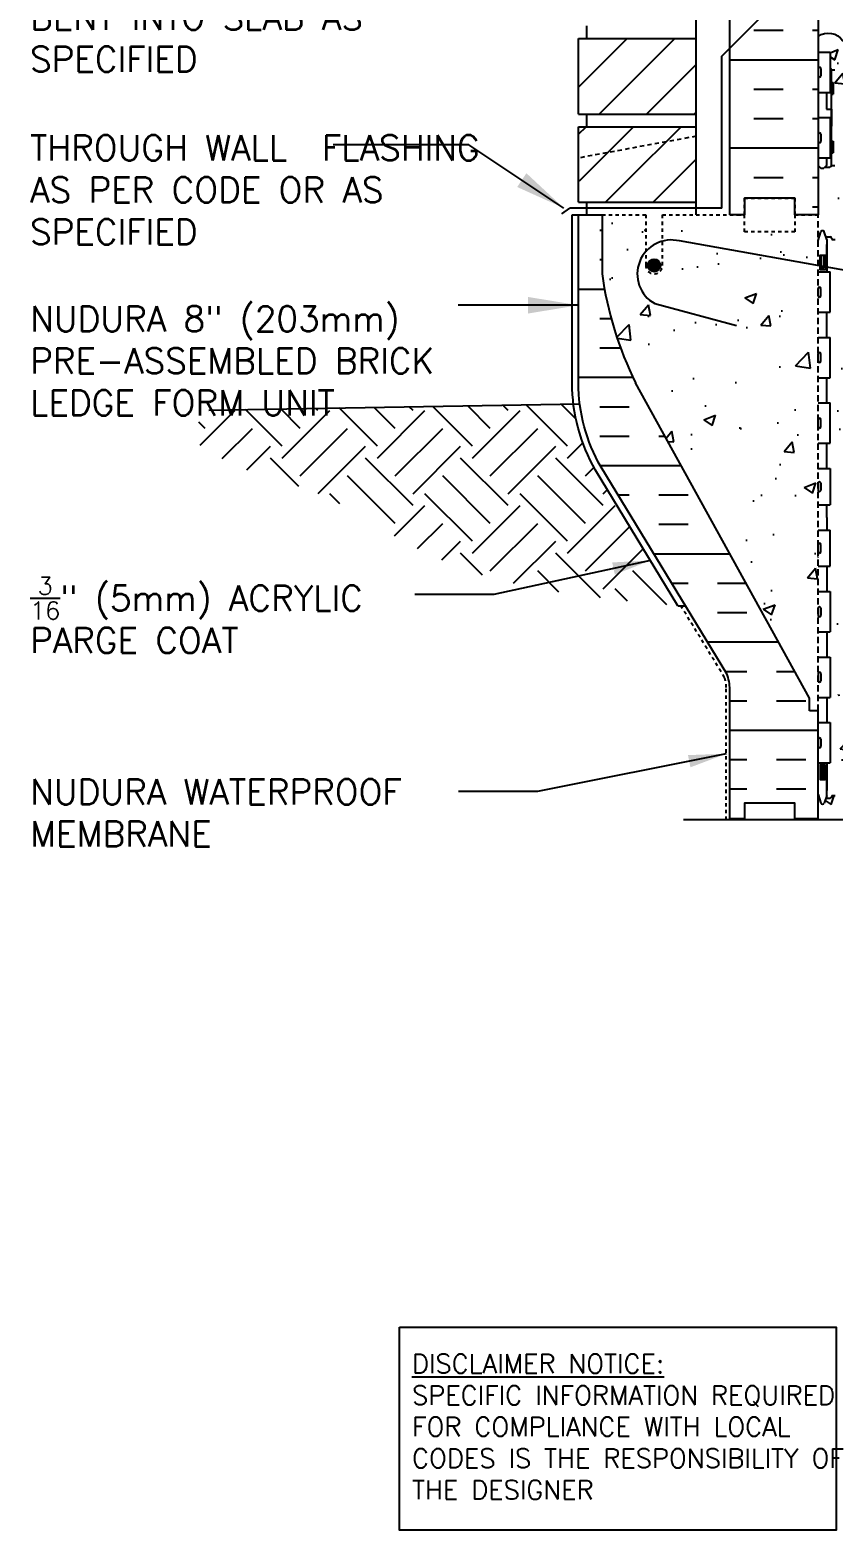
# Model space of a CAD drawing. Header units: inches. Extents: x 219.5 to 274.2, y 91.1 to 158.2.
# Drawn here: x 219.49 to 243.4, y 91.06 to 135.69 of the extents above; entities that cross this region are included whole.
import ezdxf

# ---------------------------------------------------------------- set-up
doc = ezdxf.new("R2010")
doc.units = ezdxf.units.IN
doc.header["$LTSCALE"] = 0.5
doc.header["$MEASUREMENT"] = 0
doc.linetypes.add('DASHED2', pattern=[0.375, 0.25, -0.125])
doc.linetypes.add('HIDDEN2', pattern=[0.1875, 0.125, -0.0625])
for name, color, linetype in [('HATCH', 12, 'Continuous'), ('Hidden2', 12, 'HIDDEN2'), ('line25', 2, 'Continuous'), ('LINE3', 3, 'Continuous'), ('LINE50', 5, 'Continuous'), ('LINE9', 9, 'Continuous'), ('TEXT', 4, 'Continuous'), ('Web_Edge', 9, 'Continuous')]:
    doc.layers.add(name, color=color, linetype=linetype)
doc.styles.add('DIM', font='romans.shx', dxfattribs={"width": 0.7})
doc.styles.add('ROMANS', font='romans.shx', dxfattribs={"height": 0.75})
doc.styles.get("Standard").update_dxf_attribs({"font": 'romans.shx', "height": 0.75})
doc.dimstyles.new('ext_12', dxfattribs={"dimscale": 12, "dimtxt": 0.09375, "dimasz": 0.09375, "dimexe": 0.09375, "dimexo": 0.0625, "dimgap": 0.0625, "dimtad": 1, "dimdec": 1, "dimzin": 2, "dimdsep": 46, "dimlunit": 4, "dimtxsty": 'DIM', "dimcen": 0.09, "dimdle": 0.09375, "dimclrt": 4, "dimadec": 0, "dimazin": 0, "dimtfac": 1, "dimtdec": 1, "dimtmove": 2, "dimatfit": 3, "dimfxl": 1, "dimfrac": 2, "dimtolj": 1, "dimtzin": 0, "dimarcsym": 0})
doc.dimstyles.new('ext_8', dxfattribs={"dimscale": 8, "dimtxt": 0.09375, "dimasz": 0.09375, "dimexe": 0.09375, "dimexo": 0.0625, "dimgap": 0.0625, "dimtad": 1, "dimdec": 1, "dimzin": 3, "dimdsep": 46, "dimlunit": 4, "dimtxsty": 'DIM', "dimcen": 0.09, "dimdle": 0.09375, "dimclrt": 4, "dimadec": 0, "dimazin": 0, "dimtfac": 1, "dimtdec": 1, "dimtmove": 2, "dimatfit": 3, "dimfxl": 1, "dimfrac": 2, "dimtolj": 1, "dimtzin": 0, "dimarcsym": 0})
pattern_1 = [(50, (0, 0), (3.5863, -0.31376), [0.375, -4.125]), (355, (0, 0), (-0.693757, 3.76096), [0.3, -3.3]), (100.4514, (0.299, -0.026), (2.892544, 3.4472), [0.3187, -3.50571]), (46.1842, (0, 1), (5.336207, -0.827596), [0.5625, -6.1875]), (96.6356, (0.4447, 0.931), (4.67331, 4.87059), [0.47805, -5.25857]), (351.1842, (0, 1), (4.67331, 4.87059), [0.45, -4.95]), (21, (0.5, 0.75), (2.984535, -2.013094), [0.375, -4.125]), (326, (0.5, 0.75), (1.216577, 3.62575), [0.3, -3.3]), (71.4514, (0.7487, 0.5822), (4.20111, 1.612656), [0.3187, -3.50571]), (37.5, (0, 0), (0.0607993, 1.6644693), [0, -3.26, 0, -3.35, 0, -3.3125]), (7.5, (0, 0), (1.315348, 1.972059), [0, -1.91, 0, -3.185, 0, -1.2625]), (327.5, (-1.115, 0), (2.669112, -0.1127744), [0, -1.25, 0, -3.9, 0, -5.175]), (317.5, (-1.615, 0), (2.91593, 0.500525), [0, -1.625, 0, -2.59, 0, -3.675])]

# ---------------------------------------------------------------- blocks, each defined once
blk = doc.blocks.new('A$C3BE81C1F')
at = {"layer": 'LINE3'}
for p, q in [((6.106, 0.764), (-3.267, 2.437)), ((-4.004, 0.572), (-1.571, -0.08)), ((7.335, -7.021), (7.335, -0.712))]:
    blk.add_line(p, q, dxfattribs=at)
for centre, radius, start, end in [((-3.509, 1.454), 1.012, 76.184, 240.6907), ((5.835, -0.712), 1.5, 360, 79.5785)]:
    blk.add_arc(centre, radius, start, end, dxfattribs=at)

msp = doc.modelspace()

# ---------------------------------------------------------------- hatches: boundary and pattern name
at = {"layer": 'HATCH'}
h = msp.add_hatch(dxfattribs=at)
h.set_pattern_fill('AR-CONC', color=256, scale=0.5)
h.set_pattern_definition(pattern_1)
edge = h.paths.add_edge_path()
edge.add_line((250.925, 157.187), (245.925, 157.187))
edge.add_line((245.925, 157.187), (244.925, 158.187))
edge.add_line((244.925, 158.187), (244.925, 156.187))
edge.add_line((244.925, 156.187), (243.925, 157.187))
edge.add_line((243.925, 157.187), (242.925, 157.187))
edge.add_line((242.925, 157.187), (242.925, 154.414))
edge.add_arc((243.271, 154.775), 0.5, 226.2109, 246.4218)
edge.add_line((243.071, 154.317), (243.161, 154.317))
edge.add_line((243.161, 154.317), (243.161, 154.275))
edge.add_arc((243.021, 154.068), 0.25, 0, 55.9442, ccw=False)
edge.add_line((243.271, 154.068), (243.271, 154.001))
edge.add_arc((243.208, 154.001), 0.0625, -90, 0, ccw=False)
edge.add_line((243.208, 153.938), (243.161, 153.938))
edge.add_line((243.161, 153.938), (243.161, 153.868))
edge.add_line((243.161, 153.868), (243.266, 153.868))
edge.add_arc((243.143, 153.525), 0.364, 32.0424, 70.3387, ccw=False)
edge.add_arc((244.066, 154.137), 0.743, 214.228, 253.8107)
edge.add_spline(control_points=[(243.859, 153.423), (245.297, 153.102)], knot_values=[0, 0, 1, 1], degree=1, periodic=0)
edge.add_arc((245.853, 156.034), 2.984, 259.2546, 270.0995)
edge.add_line((245.858, 153.05), (246.925, 153.034))
edge.add_line((246.925, 153.034), (247.991, 153.05))
edge.add_arc((247.996, 156.034), 2.984, 269.9005, 280.7454)
edge.add_spline(control_points=[(248.553, 153.102), (249.99, 153.423)], knot_values=[0, 0, 1, 1], degree=1, periodic=0)
edge.add_arc((249.783, 154.137), 0.743, 286.1893, 325.772)
edge.add_arc((250.706, 153.525), 0.364, 109.6613, 147.9576, ccw=False)
edge.add_line((250.584, 153.868), (250.689, 153.868))
edge.add_line((250.689, 153.868), (250.689, 153.938))
edge.add_line((250.689, 153.938), (250.641, 153.938))
edge.add_arc((250.641, 154.001), 0.0625, 180, 270, ccw=False)
edge.add_line((250.579, 154.001), (250.579, 154.068))
edge.add_arc((250.829, 154.068), 0.25, 124.0558, 180, ccw=False)
edge.add_line((250.689, 154.275), (250.689, 154.317))
edge.add_line((250.689, 154.317), (250.779, 154.317))
edge.add_arc((250.579, 154.775), 0.5, 293.5782, 313.7891)
edge.add_line((250.925, 154.414), (250.925, 157.187))
h.paths.add_polyline_path([(250.925, 131.662), (250.845, 131.582), (250.755, 131.582), (250.725, 131.612), (250.575, 131.612, -0.414214), (250.525, 131.662), (250.525, 132.032), (250.475, 132.032), (250.475, 132.382), (250.525, 132.382), (250.525, 133.782), (250.475, 133.782), (250.475, 134.132), (250.525, 134.132), (250.525, 134.502, -0.327813), (250.56, 134.55), (250.56, 135.032), (250.925, 135.032), (250.925, 135.437, 0.606632), (250.635, 135.393, 0.520567), (250.319, 135.393, 0.520567), (249.809, 135.393, 0.520567), (249.225, 135.393, 0.358767), (248.925, 135.437, 0.358767), (248.624, 135.393, 0.520567), (248.041, 135.393, 0.520567), (247.53, 135.393, 0.520567), (247.214, 135.393, 0.520567), (246.655, 135.393, 0.520567), (246.024, 135.393, 0.520567), (245.319, 135.393, 0.520567), (244.93, 135.369, 0.520567), (244.493, 135.369, 0.520567), (243.666, 135.369, 0.412831), (242.925, 135.501), (242.925, 135.032), (243.29, 135.032), (243.29, 134.55, -0.327813), (243.325, 134.502), (243.325, 134.132), (243.375, 134.132), (243.375, 133.782), (243.325, 133.782), (243.325, 132.382), (243.375, 132.382), (243.375, 132.032), (243.325, 132.032), (243.325, 131.662, -0.414214), (243.275, 131.612), (243.125, 131.612), (243.095, 131.582), (243.005, 131.582), (242.925, 131.662), (242.925, 130.187), (242.925, 129.428), (243.01, 129.689, -0.6), (243.11, 129.689), (243.159, 129.539), (243.285, 129.539, -0.414214), (243.335, 129.489), (243.335, 129.459), (243.435, 129.459), (243.435, 127.857, -0.380397), (243.728, 127.562, 2.087231), (244.162, 127.787, -1), (244.325, 128.196, -0.21345), (244.717, 127.806, -0.068226), (244.853, 127.178, 1.753171), (245.304, 127.475, -0.940793), (245.507, 127.858, -0.173075), (245.853, 127.492), (245.996, 127.105, 1.612474), (246.427, 127.464, -0.734872), (246.451, 127.975, -0.068475), (246.925, 128.037, -0.068475), (247.399, 127.975, -0.734872), (247.422, 127.464, 1.612474), (247.853, 127.105), (247.996, 127.492, -0.173075), (248.342, 127.858, -0.940793), (248.546, 127.475, 1.753171), (248.996, 127.178, -0.068226), (249.132, 127.806, -0.21345), (249.524, 128.196, -1), (249.688, 127.787, 2.087231), (250.122, 127.562, -0.380392), (250.415, 127.857), (250.415, 129.459), (250.515, 129.459), (250.515, 129.489, -0.414214), (250.565, 129.539), (250.691, 129.539), (250.74, 129.689, -0.6), (250.84, 129.689), (250.925, 129.428), (250.925, 130.187)])
h.paths.add_polyline_path([(243.75, 132.716, -0.438748), (243.425, 133.015), (243.425, 133.15, -0.438748), (243.75, 133.449), (246.541, 133.299, -0.390098), (246.725, 133.1), (246.725, 133.065, -0.390098), (246.541, 132.866)], flags=16)
h.paths.add_polyline_path([(247.125, 133.065), (247.125, 133.1, -0.390098), (247.308, 133.299), (250.1, 133.449, -0.438748), (250.425, 133.15), (250.425, 133.015, -0.438748), (250.1, 132.716), (247.308, 132.866, -0.390098)], flags=16)
h.paths.add_polyline_path([(250.925, 141.437), (250.925, 142.937), (269.821, 142.937), (269.821, 144.937), (250.925, 144.937), (250.925, 145.038, 0.025555), (250.89, 145.038), (250.845, 144.992), (250.743, 144.992, 0.109015), (250.635, 144.893, 0.520567), (250.319, 144.893, 0.520567), (249.809, 144.893, 0.520567), (249.225, 144.893, 0.358767), (248.925, 144.937, 0.358767), (248.624, 144.893, 0.520567), (248.041, 144.893, 0.520567), (247.53, 144.893, 0.520567), (247.214, 144.893, 0.520567), (246.655, 144.893, 0.520567), (246.024, 144.893, 0.520567), (245.319, 144.893, 0.520567), (244.93, 144.869, 0.520567), (244.493, 144.869, 0.520567), (243.666, 144.869, 0.128123), (243.409, 145.072), (243.325, 145.072, -0.414214), (243.275, 145.022), (243.125, 145.022), (243.095, 144.992), (243.005, 144.992), (242.925, 145.072), (242.925, 144.542), (243.29, 144.542), (243.29, 143.342), (242.925, 143.342), (242.925, 142.592), (243.29, 142.592), (243.29, 141.392), (242.925, 141.392), (242.925, 140.642), (243.29, 140.642), (243.29, 139.562), (242.925, 139.562), (242.925, 138.812), (243.29, 138.812), (243.29, 137.732), (242.925, 137.732), (242.925, 136.982), (243.29, 136.982), (243.29, 135.782), (242.925, 135.782), (242.925, 135.501, -0.412831), (243.666, 135.369, -0.520567), (244.493, 135.369, -0.520567), (244.93, 135.369, -0.520567), (245.319, 135.393, -0.520567), (246.024, 135.393, -0.520567), (246.655, 135.393, -0.520567), (247.214, 135.393, -0.520567), (247.53, 135.393, -0.520567), (248.041, 135.393, -0.520567), (248.624, 135.393, -0.358767), (248.925, 135.437, -0.358767), (249.225, 135.393, -0.520567), (249.809, 135.393, -0.520567), (250.319, 135.393, -0.520567), (250.635, 135.393, -0.606632), (250.925, 135.437), (250.925, 136.937)])
h.paths.add_polyline_path([(250.425, 145.633, 0.405043), (250.134, 145.933), (246.931, 146.117, 0.028618), (246.908, 146.116), (243.7, 145.932, 0.390098), (243.425, 145.633), (243.425, 145.065, -0.121296), (243.666, 144.869, -0.520567), (244.493, 144.869, -0.520567), (244.93, 144.869, -0.520567), (245.319, 144.893, -0.520567), (246.024, 144.893, -0.520567), (246.655, 144.893, -0.520567), (247.214, 144.893, -0.520567), (247.53, 144.893, -0.520567), (248.041, 144.893, -0.520567), (248.624, 144.893, -0.358767), (248.925, 144.937, -0.358767), (249.225, 144.893, -0.520567), (249.809, 144.893, -0.520567), (250.319, 144.893, -0.520567), (250.635, 144.893, -0.115213), (250.751, 144.997), (250.725, 145.022), (250.575, 145.022, -0.414214), (250.525, 145.072), (250.425, 145.072)])
h.paths.add_polyline_path([(250.925, 150.222, 0.088416), (250.779, 150.319), (250.689, 150.319), (250.689, 150.361, -0.249069), (250.579, 150.568), (250.579, 150.636, -0.414214), (250.641, 150.698), (250.689, 150.698), (250.689, 150.768), (250.584, 150.768, 0.085348), (250.254, 150.693, -0.669601), (250.122, 150.813, 2.087231), (249.688, 150.588, -1), (249.524, 150.179, -0.227838), (249.12, 150.604, -0.06598), (248.995, 151.212, 1.629604), (248.524, 150.911, -1.059167), (248.318, 150.53, -0.16372), (247.996, 150.883), (247.853, 151.27, 1.612474), (247.422, 150.911, -0.734872), (247.399, 150.4, -0.068475), (246.925, 150.337, -0.068475), (246.451, 150.4, -0.734872), (246.427, 150.911, 1.612474), (245.996, 151.27), (245.853, 150.883, -0.16372), (245.531, 150.53, -1.059167), (245.325, 150.911, 1.629604), (244.854, 151.212, -0.06598), (244.73, 150.604, -0.227838), (244.325, 150.179, -1), (244.162, 150.588, 2.087231), (243.728, 150.813, -0.669601), (243.595, 150.693, 0.085348), (243.266, 150.768), (243.161, 150.768), (243.161, 150.698), (243.208, 150.698, -0.414214), (243.271, 150.636), (243.271, 150.568, -0.249069), (243.161, 150.361), (243.161, 150.319), (243.071, 150.319, 0.088416), (242.925, 150.222), (242.925, 148.187), (242.925, 147.912), (243.005, 147.992), (243.095, 147.992), (243.175, 147.912), (243.175, 147.492), (243.325, 147.492), (243.325, 147.242), (243.175, 147.242), (243.175, 146.742), (243.325, 146.742), (243.325, 146.242), (243.306, 145.742), (243.325, 145.742), (243.325, 145.492), (243.29, 145.292), (243.175, 145.292), (243.175, 145.072), (243.125, 145.022), (243.275, 145.022, 0.414214), (243.325, 145.072), (243.425, 145.072), (243.425, 145.633, -0.390098), (243.7, 145.932), (246.925, 146.117), (250.134, 145.933, -0.405043), (250.425, 145.633), (250.425, 145.072), (250.525, 145.072, 0.414214), (250.575, 145.022), (250.725, 145.022), (250.675, 145.072), (250.675, 145.292), (250.56, 145.292), (250.56, 145.492), (250.525, 145.492), (250.525, 145.742), (250.548, 146.242), (250.525, 146.242), (250.525, 146.742), (250.675, 146.742), (250.675, 147.242), (250.525, 147.242), (250.525, 147.492), (250.675, 147.492), (250.675, 147.912), (250.755, 147.992), (250.845, 147.992), (250.925, 147.912), (250.925, 148.187)])
h.paths.add_polyline_path([(246.529, 146.71, -0.407291), (246.725, 146.51), (246.725, 146.475, -0.390098), (246.541, 146.276), (243.75, 146.126, -0.438748), (243.425, 146.425), (243.425, 146.56, -0.42117), (243.732, 146.859)], flags=16)
h.paths.add_polyline_path([(247.308, 146.709), (250.1, 146.859, -0.438748), (250.425, 146.56), (250.425, 146.425, -0.42117), (250.118, 146.126), (247.32, 146.275, -0.407291), (247.125, 146.475), (247.125, 146.51, -0.390098)], flags=16)
h.paths.add_polyline_path([(250.415, 120.875), (250.295, 121.075), (250.295, 121.187), (250.295, 121.3), (250.415, 121.5), (250.415, 122.969, 0.268138), (250.254, 123.117), (243.596, 123.117, 0.268156), (243.435, 122.969), (243.435, 121.5), (243.555, 121.3), (243.555, 121.187), (243.555, 121.075), (243.435, 120.875), (243.435, 119.406, 0.268156), (243.596, 119.258), (250.254, 119.258, 0.268138), (250.415, 119.406)])
h.paths.add_polyline_path([(247.123, 113.19), (248.123, 112.19), (250.925, 112.19), (250.925, 112.947), (250.846, 112.705, -0.725737), (250.74, 112.686), (250.691, 112.836), (250.565, 112.836, -0.414214), (250.515, 112.886), (250.515, 112.916), (250.415, 112.916), (250.415, 114.518, -0.380392), (250.122, 114.813, 2.087231), (249.688, 114.588, -1), (249.524, 114.179, -0.227838), (249.12, 114.604, -0.06598), (248.995, 115.212, 1.629604), (248.524, 114.911, -1.059167), (248.318, 114.53, -0.16372), (247.996, 114.883), (247.853, 115.27, 1.612474), (247.422, 114.911, -0.734872), (247.399, 114.4, -0.068475), (246.925, 114.337, -0.068475), (246.451, 114.4, -0.734872), (246.427, 114.911, 1.612474), (245.996, 115.27), (245.853, 114.883, -0.16372), (245.531, 114.53, -1.059167), (245.325, 114.911, 1.629604), (244.854, 115.212, -0.06598), (244.73, 114.604, -0.227838), (244.325, 114.179, -1), (244.162, 114.588, 2.087231), (243.728, 114.813, -0.380397), (243.435, 114.518), (243.435, 112.916), (243.335, 112.916), (243.335, 112.886, -0.414214), (243.285, 112.836), (243.159, 112.836), (243.116, 112.705, -0.725737), (243.01, 112.686), (242.925, 112.947), (242.925, 112.19), (246.123, 112.19), (247.123, 111.19), (247.123, 112.19)])
h.paths.add_polyline_path([(246.848, 116.914, 0.225652), (246.473, 117.289), (243.81, 117.289, 0.225652), (243.435, 116.914), (243.435, 116.073, 0.225652), (243.81, 115.698), (246.473, 115.698, 0.225652), (246.848, 116.073)])
h.paths.add_polyline_path([(246.848, 118.696, 0.225652), (246.473, 119.071), (243.81, 119.071, 0.225652), (243.435, 118.696), (243.435, 117.855, 0.225652), (243.81, 117.48), (246.473, 117.48, 0.225652), (246.848, 117.855)])
h.paths.add_polyline_path([(250.415, 117.855), (250.415, 118.696, 0.225652), (250.04, 119.071), (247.376, 119.071, 0.225652), (247.001, 118.696), (247.001, 117.855, 0.225652), (247.376, 117.48), (250.04, 117.48, 0.225652)])
h.paths.add_polyline_path([(250.04, 117.289), (247.376, 117.289, 0.225652), (247.001, 116.914), (247.001, 116.073, 0.225652), (247.376, 115.698), (250.04, 115.698, 0.225652), (250.415, 116.073), (250.415, 116.914, 0.225652)])
h.paths.add_polyline_path([(250.415, 126.302, 0.225652), (250.04, 126.677), (247.376, 126.677, 0.225652), (247.001, 126.302), (247.001, 125.461, 0.225652), (247.376, 125.086), (250.04, 125.086, 0.225652), (250.415, 125.461)])
h.paths.add_polyline_path([(250.415, 124.52, 0.225652), (250.04, 124.895), (247.376, 124.895, 0.225652), (247.001, 124.52), (247.001, 123.679, 0.225652), (247.376, 123.304), (250.04, 123.304, 0.225652), (250.415, 123.679)])
h.paths.add_polyline_path([(246.473, 124.895), (243.81, 124.895, 0.225652), (243.435, 124.52), (243.435, 123.679, 0.225652), (243.81, 123.304), (246.473, 123.304, 0.225652), (246.848, 123.679), (246.848, 124.52, 0.225652)])
h.paths.add_polyline_path([(246.848, 126.302, 0.225652), (246.473, 126.677), (243.81, 126.677, 0.225652), (243.435, 126.302), (243.435, 125.461, 0.225652), (243.81, 125.086), (246.473, 125.086, 0.225652), (246.848, 125.461)])
h = msp.add_hatch(dxfattribs=at)
h.set_pattern_fill('INSUL', color=256, scale=7, style=0)
h.set_pattern_definition([(0, (-2683.237, -266.822), (0, 2.625), []), (0, (-2683.237, -265.947), (0, 2.625), [0.875, -0.875]), (0, (-2683.237, -265.072), (0, 2.625), [0.875, -0.875])])
h.paths.add_polyline_path([(240.3, 130.187), (240.737, 130.187), (240.737, 130.687), (242.237, 130.687), (242.237, 130.187), (242.925, 130.187), (242.925, 148.187), (242.237, 148.187), (242.237, 148.687), (240.737, 148.687), (240.737, 148.187), (240.3, 148.187)])
h = msp.add_hatch(dxfattribs=at)
h.set_pattern_fill('INSUL', color=256, scale=7, style=0)
h.set_pattern_definition([(0, (-2759.566, -310.3948), (0, 2.625), []), (0, (-2759.566, -309.5198), (0, 2.625), [0.875, -0.875]), (0, (-2759.566, -308.6448), (0, 2.625), [0.875, -0.875])])
h.paths.add_polyline_path([(237.5, 125.187, -0.079579), (236.5, 128.437), (236.5, 130.187), (235.8, 130.187), (235.8, 125.187, 0.131652), (236.47, 122.687), (240.208, 116.537, -0.10438), (240.3, 116.062), (240.3, 112.187), (240.737, 112.187), (240.737, 112.687), (242.237, 112.687), (242.237, 112.187), (242.925, 112.187), (242.925, 115.437), (242.675, 115.437), (242.675, 115.812)])
h = msp.add_hatch(dxfattribs=at)
h.set_pattern_fill('AR-CONC', color=256, scale=0.5)
h.set_pattern_definition(pattern_1)
h.paths.add_polyline_path([(242.925, 128.677), (238.804, 129.413, 0.126524), (238.3, 129.408), (238.3, 128.687, -1), (237.8, 128.687), (237.8, 130.187), (236.5, 130.187), (236.5, 128.437, 0.079579), (237.5, 125.187), (242.675, 115.812), (242.675, 115.437), (242.925, 115.437)])
h.paths.add_polyline_path([(240.737, 130.187), (240.3, 130.187), (238.3, 130.187), (238.3, 129.408, -0.126524), (238.804, 129.413), (242.925, 128.677), (242.925, 130.187), (242.237, 130.187), (242.237, 129.687), (240.737, 129.687)], flags=17)
h = msp.add_hatch(dxfattribs=at)
h.set_pattern_fill('EARTH', color=256, scale=8, angle=45, style=0)
h.set_pattern_definition([(45, (131.8822, 45.5225), (2e-16, 2.828427), [2, -2]), (45, (131.3519, 46.0529), (2e-16, 2.828427), [2, -2]), (45, (130.8216, 46.5832), (2e-16, 2.828427), [2, -2]), (135, (130.8216, 46.9367), (-2.828427, 4e-16), [2, -2]), (135, (131.3519, 47.467), (-2.828427, 4e-16), [2, -2]), (135, (131.8822, 47.9974), (-2.828427, 4e-16), [2, -2])])
h.paths.add_polyline_path([(236.308, 122.592, -0.100997), (235.65, 124.559), (232.073, 124.5), (227.61, 122.063), (227.742, 122.018), (227.954, 121.939), (228.168, 121.852), (228.383, 121.755), (228.599, 121.649), (228.816, 121.535), (229.033, 121.416), (229.25, 121.291), (229.465, 121.164), (229.679, 121.035), (229.89, 120.906), (230.099, 120.777), (230.312, 120.648), (230.534, 120.519), (230.771, 120.387), (231.029, 120.252), (231.314, 120.112), (231.632, 119.967), (231.99, 119.815), (232.397, 119.656), (232.875, 119.492), (233.453, 119.326), (234.156, 119.16), (235.011, 118.998), (236.046, 118.842), (237.286, 118.695), (238.759, 118.559)])
h.paths.add_polyline_path([(224.803, 124.024), (223.701, 124.024), (223.717, 124.009), (223.901, 123.845), (224.087, 123.687), (224.275, 123.536), (224.466, 123.393), (224.66, 123.259), (224.855, 123.133), (225.054, 123.017), (225.255, 122.909), (225.457, 122.81), (225.662, 122.718), (225.867, 122.633), (226.074, 122.554), (226.281, 122.48), (226.488, 122.411), (226.696, 122.346), (226.904, 122.283), (227.112, 122.221), (227.321, 122.157), (227.531, 122.09), (227.61, 122.063), (232.073, 124.5), (224.803, 124.379)])
at = {"layer": 'LINE3'}
msp.add_hatch(color=256, dxfattribs=at).paths.add_polyline_path([(237.862, 128.687, 1), (238.237, 128.687, 1)])

# ---------------------------------------------------------------- linework, layer by layer
at = {"layer": 'HATCH'}
for p, q in [((235.8, 135.404), (235.833, 135.437)), ((235.8, 133.99), (237.247, 135.437)), ((236.411, 133.187), (238.661, 135.437)), ((237.825, 133.187), (239.3, 134.662)), ((239.24, 133.187), (239.3, 133.248)), ((235.8, 132.586), (236.026, 132.812)), ((235.829, 131.201), (237.441, 132.812)), ((237.243, 131.201), (238.855, 132.812)), ((238.657, 131.201), (239.3, 131.843)), ((236.605, 130.562), (237.243, 131.201)), ((238.019, 130.562), (238.657, 131.201))]:
    msp.add_line(p, q, dxfattribs=at)
msp.add_lwpolyline([(242.925, 135.501, -0.412831), (243.666, 135.369, -0.520567), (244.493, 135.369, -0.520567), (244.93, 135.369, -0.520567), (245.319, 135.393, -0.520567), (246.024, 135.393, -0.520567), (246.655, 135.393, -0.520567), (247.214, 135.393, -0.520567), (247.53, 135.393, -0.520567), (248.041, 135.393, -0.520567), (248.624, 135.393, -0.358767), (248.925, 135.437)], format="xyb", dxfattribs=at)
at = {"layer": 'Hidden2'}
for p, q in [((236.5, 130.187), (237.8, 130.187)), ((237.8, 130.187), (237.8, 128.687)), ((238.3, 128.687), (238.3, 130.187)), ((238.3, 130.187), (240.3, 130.187))]:
    msp.add_line(p, q, dxfattribs=at)
at = {"layer": 'Hidden2', "ltscale": 3}
msp.add_line((242.925, 115.437), (242.925, 130.187), dxfattribs=at)
at = {"layer": 'Hidden2'}
msp.add_lwpolyline([(240.3, 130.187), (240.737, 130.187), (240.737, 130.687), (242.237, 130.687), (242.237, 130.187), (242.925, 130.187)], dxfattribs=at)
msp.add_arc((238.05, 128.687), 0.25, 180, 0, dxfattribs=at)
at = {"layer": 'line25'}
for p, q in [((242.925, 148.187), (242.925, 130.187)), ((239.3, 130.187), (239.3, 143.312)), ((236.05, 135.437), (236.05, 135.812)), ((235.8, 133.187), (235.8, 135.437)), ((235.8, 135.437), (239.3, 135.437)), ((242.925, 135.032), (243.29, 135.032)), ((243.29, 135.032), (243.29, 133.832)), ((242.925, 133.832), (243.29, 133.832)), ((235.8, 133.187), (239.3, 133.187)), ((236.05, 132.812), (236.05, 133.187)), ((236.05, 132.812), (236.05, 133.187)), ((242.925, 133.082), (243.29, 133.082)), ((243.29, 133.082), (243.29, 131.882)), ((235.8, 132.812), (239.3, 132.812)), ((235.8, 130.562), (235.8, 132.812)), ((242.925, 131.882), (243.29, 131.882)), ((235.8, 130.562), (239.3, 130.562)), ((236.05, 130.187), (236.05, 130.562)), ((236.5, 130.187), (236.5, 128.437)), ((242.925, 128.492), (243.29, 128.492)), ((243.29, 127.292), (243.29, 128.492)), ((242.925, 127.292), (243.29, 127.292)), ((242.925, 126.542), (243.29, 126.542)), ((243.29, 125.342), (243.29, 126.542)), ((242.675, 115.812), (237.5, 125.187)), ((242.925, 125.342), (243.29, 125.342)), ((242.925, 124.592), (243.29, 124.592)), ((243.29, 123.392), (243.29, 124.592)), ((242.925, 123.392), (243.29, 123.392)), ((242.925, 122.642), (243.29, 122.642)), ((243.29, 122.642), (243.29, 121.562)), ((242.925, 121.562), (243.29, 121.562)), ((242.925, 120.812), (243.29, 120.812)), ((243.29, 119.732), (243.29, 120.812)), ((242.925, 119.732), (243.29, 119.732)), ((242.925, 118.982), (243.29, 118.982)), ((243.29, 118.982), (243.29, 117.782)), ((242.925, 117.782), (243.29, 117.782)), ((242.925, 117.032), (243.29, 117.032)), ((243.29, 117.032), (243.29, 115.832)), ((242.675, 115.437), (242.675, 115.812)), ((242.925, 115.832), (243.29, 115.832)), ((242.925, 115.437), (242.675, 115.437)), ((242.925, 112.187), (242.925, 115.437)), ((242.925, 115.082), (243.29, 115.082)), ((243.29, 115.082), (243.29, 113.882)), ((242.925, 113.882), (243.29, 113.882))]:
    msp.add_line(p, q, dxfattribs=at)
msp.add_arc((247.145, 129.934), 10.75, 188.0028, 206.2026, dxfattribs=at)
at = {"layer": 'LINE3'}
msp.add_circle((238.05, 128.687), 0.188, dxfattribs=at)
at = {"layer": 'LINE50'}
for p, q in [((240.3, 130.187), (240.3, 148.187)), ((224.803, 124.379), (235.839, 124.562))]:
    msp.add_line(p, q, dxfattribs=at)
for points in [[(242.925, 130.187), (242.237, 130.187), (242.237, 130.687), (240.737, 130.687), (240.737, 130.187), (240.3, 130.187)], [(242.925, 112.187), (242.237, 112.187), (242.237, 112.687), (240.737, 112.687), (240.737, 112.187), (240.3, 112.187)]]:
    msp.add_lwpolyline(points, dxfattribs=at)
msp.add_lwpolyline([(240.3, 112.187), (240.3, 116.062, 0.10438), (240.208, 116.537), (236.47, 122.687, -0.131652), (235.8, 125.187), (235.8, 130.187), (236.5, 130.187)], format="xyb", dxfattribs=at)
at = {"layer": 'LINE9'}
for p, q in [((240.065, 134.914), (241.3, 136.149)), ((240.065, 130.392), (240.065, 134.914)), ((242.925, 134.542), (242.925, 134.322)), ((242.925, 134.487), (242.925, 134.487)), ((242.925, 134.377), (242.925, 134.377)), ((242.965, 134.582), (242.965, 134.582)), ((243.005, 134.542), (243.005, 134.322)), ((243.325, 134.502), (243.425, 134.502)), ((243.325, 131.662), (243.325, 134.502)), ((243.325, 134.482), (243.325, 134.482)), ((242.965, 134.282), (242.965, 134.282)), ((243.325, 134.132), (243.375, 134.132)), ((243.375, 134.132), (243.375, 133.782)), ((243.175, 133.832), (243.175, 133.332)), ((243.325, 133.782), (243.375, 133.782)), ((242.925, 132.592), (242.925, 132.372)), ((242.965, 132.632), (242.965, 132.632)), ((243.005, 132.592), (243.005, 132.372)), ((242.925, 132.537), (242.925, 132.537)), ((242.925, 132.427), (242.925, 132.427)), ((242.965, 132.332), (242.965, 132.332)), ((243.325, 132.382), (243.375, 132.382)), ((243.375, 132.382), (243.375, 132.032)), ((242.925, 131.662), (243.005, 131.582)), ((243.175, 131.662), (243.095, 131.582)), ((243.175, 131.882), (243.175, 131.662)), ((243.325, 132.032), (243.375, 132.032)), ((243.325, 131.662), (243.425, 131.662)), ((243.005, 131.582), (243.095, 131.582)), ((243.125, 131.612), (243.275, 131.612)), ((243.175, 131.612), (243.275, 131.612)), ((235.3, 130.224), (235.543, 130.392)), ((240.065, 130.392), (235.543, 130.392)), ((235.612, 130.187), (235.8, 130.187)), ((242.925, 127.782), (242.925, 128.002)), ((242.925, 127.947), (242.925, 127.947)), ((242.925, 127.837), (242.925, 127.837)), ((242.965, 128.042), (242.965, 128.042)), ((242.965, 127.742), (242.965, 127.742)), ((243.005, 127.782), (243.005, 128.002)), ((242.925, 125.832), (242.925, 126.052)), ((242.925, 125.997), (242.925, 125.997)), ((242.925, 125.887), (242.925, 125.887)), ((242.965, 126.092), (242.965, 126.092)), ((243.005, 125.832), (243.005, 126.052)), ((242.965, 125.792), (242.965, 125.792)), ((242.925, 123.882), (242.925, 124.102)), ((242.965, 124.142), (242.965, 124.142)), ((243.005, 123.882), (243.005, 124.102)), ((242.925, 124.047), (242.925, 124.047)), ((242.925, 123.937), (242.925, 123.937)), ((242.965, 123.842), (242.965, 123.842)), ((242.925, 122.212), (242.925, 121.992)), ((242.925, 122.157), (242.925, 122.157)), ((242.925, 122.047), (242.925, 122.047)), ((242.965, 122.252), (242.965, 122.252)), ((242.965, 121.952), (242.965, 121.952)), ((243.005, 122.212), (243.005, 121.992)), ((242.925, 120.162), (242.925, 120.382)), ((242.925, 120.327), (242.925, 120.327)), ((242.925, 120.217), (242.925, 120.217)), ((242.965, 120.422), (242.965, 120.422)), ((242.965, 120.122), (242.965, 120.122)), ((243.005, 120.162), (243.005, 120.382)), ((238.759, 118.559), (238.979, 118.559)), ((242.925, 118.492), (242.925, 118.272)), ((242.925, 118.437), (242.925, 118.437)), ((242.925, 118.327), (242.925, 118.327)), ((242.965, 118.532), (242.965, 118.532)), ((243.005, 118.492), (243.005, 118.272)), ((242.965, 118.232), (242.965, 118.232)), ((242.925, 116.542), (242.925, 116.322)), ((242.925, 116.487), (242.925, 116.487)), ((243.005, 116.542), (243.005, 116.322)), ((242.925, 116.377), (242.925, 116.377)), ((242.965, 116.282), (242.965, 116.282)), ((242.925, 114.592), (242.925, 114.372)), ((242.925, 114.537), (242.925, 114.537)), ((242.925, 114.427), (242.925, 114.427)), ((242.965, 114.632), (242.965, 114.632)), ((242.965, 114.332), (242.965, 114.332)), ((243.005, 114.592), (243.005, 114.372)), ((246.123, 112.19), (238.922, 112.191))]:
    msp.add_line(p, q, dxfattribs=at)
at = {"layer": 'LINE9', "linetype": 'DASHED2'}
msp.add_line((239.3, 132.528), (235.8, 131.88), dxfattribs=at)
at = {"layer": 'LINE9'}
for points in [[(243.29, 134.082), (243.325, 134.082), (243.325, 133.832), (243.29, 133.832)], [(243.175, 133.332), (243.175, 133.332), (243.325, 133.332), (243.325, 132.832), (243.29, 132.832)], [(243.29, 132.082), (243.325, 132.082), (243.325, 132.332), (243.29, 132.332)]]:
    msp.add_lwpolyline(points, dxfattribs=at)
msp.add_lwpolyline([(238.759, 118.559), (236.308, 122.592, -0.131757), (235.612, 125.187), (235.612, 130.187)], format="xyb", dxfattribs=at)
at = {"layer": 'LINE9', "linetype": 'DASHED2', "ltscale": 0.15}
msp.add_lwpolyline([(242.237, 130.187), (242.237, 130.187), (242.237, 129.687), (240.737, 129.687), (240.737, 130.187), (240.737, 130.187)], dxfattribs=at)
at = {"layer": 'LINE9', "linetype": 'HIDDEN2'}
msp.add_lwpolyline([(240.196, 112.187), (240.196, 116.124, 0.097369), (240.143, 116.426), (238.846, 118.559)], format="xyb", dxfattribs=at)
at = {"layer": 'LINE9'}
for centre, radius, start, end in [((242.965, 134.542), 0.04, 90, 180), ((242.965, 134.542), 0.04, 0, 90), ((243.275, 134.502), 0.05, 0, 72.5993), ((242.965, 134.322), 0.04, 180, 270), ((242.965, 134.322), 0.04, 270, 0), ((242.965, 132.592), 0.04, 90, 180), ((242.965, 132.592), 0.04, 0, 90), ((242.965, 132.372), 0.04, 180, 270), ((242.965, 132.372), 0.04, 270, 0), ((243.275, 131.662), 0.05, 270, 0), ((242.965, 128.002), 0.04, 90, 180), ((242.965, 127.782), 0.04, 180, 270), ((242.965, 128.002), 0.04, 360, 90), ((242.965, 127.782), 0.04, 270, 0), ((242.965, 126.052), 0.04, 90, 180), ((242.965, 126.052), 0.04, 360, 90), ((242.965, 125.832), 0.04, 180, 270), ((242.965, 125.832), 0.04, 270, 0), ((242.965, 124.102), 0.04, 90, 180), ((242.965, 124.102), 0.04, 360, 90), ((242.965, 123.882), 0.04, 180, 270), ((242.965, 123.882), 0.04, 270, 0), ((242.965, 122.212), 0.04, 90, 180), ((242.965, 121.992), 0.04, 180, 270), ((242.965, 122.212), 0.04, 0, 90), ((242.965, 121.992), 0.04, 270, 0), ((242.965, 120.382), 0.04, 90, 180), ((242.965, 120.162), 0.04, 180, 270), ((242.965, 120.382), 0.04, 360, 90), ((242.965, 120.162), 0.04, 270, 0), ((242.965, 118.492), 0.04, 90, 180), ((242.965, 118.272), 0.04, 180, 270), ((242.965, 118.492), 0.04, 0, 90), ((242.965, 118.272), 0.04, 270, 0), ((242.965, 116.542), 0.04, 90, 180), ((242.965, 116.542), 0.04, 0, 90), ((242.965, 116.322), 0.04, 180, 270), ((242.965, 116.322), 0.04, 270, 0), ((242.965, 114.592), 0.04, 90, 180), ((242.965, 114.372), 0.04, 180, 270), ((242.965, 114.592), 0.04, 0, 90), ((242.965, 114.372), 0.04, 270, 0)]:
    msp.add_arc(centre, radius, start, end, dxfattribs=at)
at = {"layer": 'TEXT'}
msp.add_lwpolyline([(230.481, 97.097), (243.464, 97.097), (243.464, 91.059), (230.481, 91.059)], close=True, dxfattribs=at)
at = {"layer": 'Web_Edge'}
for p, q in [((242.925, 129.428), (243.01, 129.689)), ((243.185, 129.459), (243.11, 129.689)), ((243.159, 129.539), (243.285, 129.539)), ((243.185, 129.459), (243.185, 128.492)), ((243.325, 129.489), (243.325, 129.489)), ((243.335, 129.489), (243.335, 129.489)), ((243.335, 129.489), (243.335, 129.459)), ((243.335, 129.459), (243.435, 129.459)), ((243.185, 112.916), (243.185, 113.882)), ((242.925, 112.947), (243.01, 112.686)), ((243.185, 112.916), (243.11, 112.686)), ((243.335, 112.916), (243.435, 112.916)), ((243.335, 112.916), (243.335, 112.886)), ((243.159, 112.836), (243.285, 112.836)), ((243.335, 112.886), (243.335, 112.886))]:
    msp.add_line(p, q, dxfattribs=at)
for points in [[(243.135, 128.549), (242.985, 128.549), (242.985, 128.989), (243.135, 128.989)], [(243.095, 128.609), (243.025, 128.609), (243.025, 128.989), (243.095, 128.989)], [(243.135, 113.826), (242.985, 113.826), (242.985, 113.386), (243.135, 113.386)], [(243.095, 113.766), (243.025, 113.766), (243.025, 113.386), (243.095, 113.386)]]:
    msp.add_lwpolyline(points, close=True, dxfattribs=at)
for points in [[(243.185, 128.492), (243.185, 129.309)], [(243.185, 126.542), (243.185, 127.292)], [(243.185, 124.592), (243.185, 125.342)], [(243.185, 122.642), (243.185, 123.392)], [(243.185, 121.187), (243.185, 121.562)], [(243.185, 121.187), (243.185, 120.812)], [(243.185, 119.732), (243.185, 118.982)], [(243.185, 117.782), (243.185, 117.032)], [(243.185, 115.832), (243.185, 115.082)], [(243.185, 113.882), (243.185, 113.066)]]:
    msp.add_lwpolyline(points, dxfattribs=at)
for centre, radius, start, end in [((243.06, 129.662), 0.0567, 28.0725, 151.9275), ((243.285, 129.489), 0.05, 0, 90), ((243.06, 112.713), 0.0567, 208.0725, 331.9275), ((243.285, 112.886), 0.05, 270, 0)]:
    msp.add_arc(centre, radius, start, end, dxfattribs=at)

# ---------------------------------------------------------------- block references
at = {"layer": 'TEXT', "linetype": 'Continuous'}
msp.add_blockref('A$C3BE81C1F', (242.071, 126.976), dxfattribs=at)

# ---------------------------------------------------------------- texts
at = {"layer": 'TEXT', "char_height": 0.75, "attachment_point": 4, "style": 'ROMANS'}
for s, insert, width in [('WET SET DOWELS FIELD BENT INTO SLAB AS SPECIFIED', (219.487, 136.073), 13.18701), ('THROUGH WALL  FLASHING AS PER CODE OR AS SPECIFIED', (219.487, 130.936), 14.88549), ('NUDURA 8" (203mm) PRE-ASSEMBLED BRICK LEDGE FORM UNIT', (219.487, 125.848), 13.06052), ('\\A1;{\\H0.7x;\\S3/16;}" (5mm) ACRYLIC PARGE COAT', (219.487, 118.284), 12.36492), ('{\\H1x;NUDURA WATERPROOF MEMBRANE}', (219.487, 112.396), 13.69006)]:
    msp.add_mtext(s, dxfattribs=dict(at, insert=insert, width=width))
at = {"layer": 'TEXT', "insert": (230.848, 94.131), "char_height": 0.5625, "width": 14.00235, "attachment_point": 4}
msp.add_mtext('{\\LDISCLAIMER NOTICE:}\\PSPECIFIC INFORMATION REQUIRED FOR COMPLIANCE WITH LOCAL CODES IS THE RESPONSIBILITY OF THE DESIGNER', dxfattribs=at)

# ---------------------------------------------------------------- leaders
at = {"layer": 'TEXT'}
for points in [[(235.364, 130.392), (232.542, 132.268), (228.499, 132.268)], [(235.8, 127.5), (232.685, 127.5), (232.218, 127.5)]]:
    msp.add_leader(points, dimstyle='ext_8', override={"dimasz": 0.1875, "dimtad": 0}, dxfattribs=at)
for points in [[(237.941, 119.906), (233.286, 118.894), (230.931, 118.894)], [(240.196, 114.155), (234.583, 113.028), (232.227, 113.028)]]:
    msp.add_leader(points, dimstyle='ext_12', dxfattribs=at)

doc.saveas('drawing.dxf')
